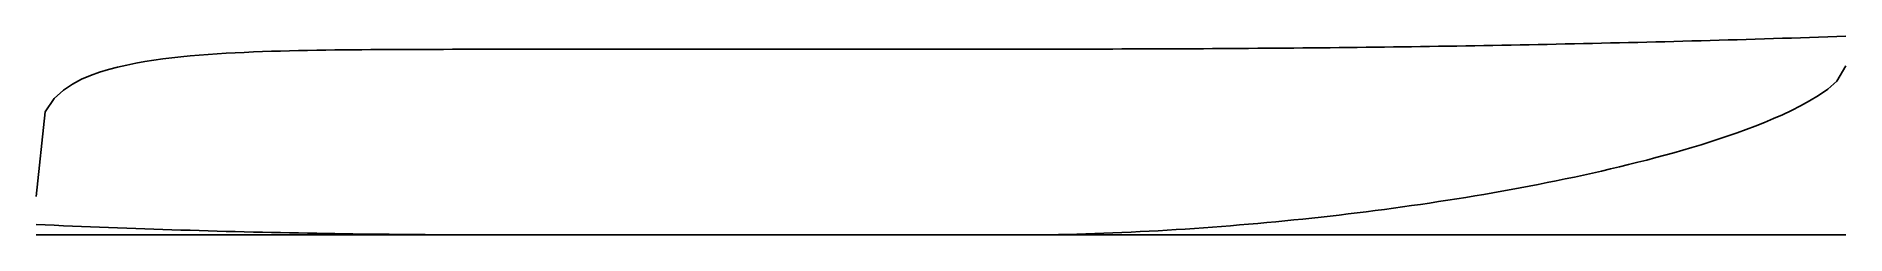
# Model space of a CAD drawing. Header units: metres. Extents: x 0 to 1400, y 0 to 154.
import ezdxf

# ---------------------------------------------------------------- set-up
doc = ezdxf.new("R2010")
doc.units = ezdxf.units.M

msp = doc.modelspace()

# ---------------------------------------------------------------- linework, layer by layer
at = {"layer": 'CHANNEL'}
for p, q in [((133, 139.5554), (140, 140.0426)), ((140, 140.0426), (147, 140.4775)), ((147, 140.4775), (154, 140.8656)), ((154, 140.8656), (161, 141.2112)), ((161, 141.2112), (168, 141.5187)), ((168, 141.5187), (175, 141.7917)), ((175, 141.7917), (182, 142.0335)), ((182, 142.0335), (189, 142.2471)), ((189, 142.2471), (196, 142.4353)), ((196, 142.4353), (203, 142.6004)), ((203, 142.6004), (210, 142.7448)), ((210, 142.7448), (217, 142.8707)), ((217, 142.8707), (224, 142.9798)), ((224, 142.9798), (231, 143.074)), ((231, 143.074), (238, 143.1549)), ((238, 143.1549), (245, 143.224)), ((245, 143.224), (252, 143.2829)), ((252, 143.2829), (259, 143.3327)), ((259, 143.3327), (266, 143.3748)), ((266, 143.3748), (273, 143.4103)), ((273, 143.4103), (280, 143.4402)), ((280, 143.4402), (287, 143.4656)), ((287, 143.4656), (294, 143.4875)), ((294, 143.4875), (301, 143.5066)), ((301, 143.5066), (308, 143.5239)), ((308, 143.5239), (315, 143.54)), ((315, 143.54), (322, 143.5558)), ((322, 143.5558), (329, 143.572)), ((329, 143.572), (336, 143.589)), ((336, 143.589), (343, 143.6075)), ((343, 143.6075), (350, 143.6282)), ((350, 143.6282), (357, 143.6481)), ((357, 143.6481), (364, 143.6648)), ((364, 143.6648), (371, 143.6784)), ((371, 143.6784), (378, 143.6896)), ((378, 143.6896), (385, 143.6985)), ((385, 143.6985), (392, 143.7056)), ((392, 143.7056), (399, 143.7111)), ((399, 143.7111), (406, 143.7153)), ((406, 143.7153), (413, 143.7184)), ((413, 143.7184), (420, 143.7207)), ((420, 143.7207), (427, 143.7223)), ((427, 143.7223), (434, 143.7234)), ((434, 143.7234), (441, 143.7241)), ((441, 143.7241), (448, 143.7246)), ((448, 143.7246), (455, 143.7248)), ((455, 143.7248), (462, 143.7249)), ((462, 143.7249), (469, 143.725)), ((469, 143.725), (476, 143.725)), ((476, 143.725), (483, 143.725)), ((483, 143.725), (490, 143.725)), ((490, 143.725), (497, 143.725)), ((497, 143.725), (504, 143.725)), ((504, 143.725), (511, 143.725)), ((511, 143.725), (518, 143.725)), ((518, 143.725), (525, 143.725)), ((525, 143.725), (532, 143.725)), ((532, 143.725), (539, 143.725)), ((539, 143.725), (546, 143.725)), ((546, 143.725), (553, 143.725)), ((553, 143.725), (560, 143.725)), ((560, 143.725), (567, 143.725)), ((567, 143.725), (574, 143.725)), ((574, 143.725), (581, 143.725)), ((581, 143.725), (588, 143.725)), ((588, 143.725), (595, 143.725)), ((595, 143.725), (602, 143.725)), ((602, 143.725), (609, 143.725)), ((609, 143.725), (616, 143.725)), ((616, 143.725), (623, 143.725)), ((623, 143.725), (630, 143.725)), ((630, 143.725), (637, 143.725)), ((637, 143.725), (644, 143.725)), ((644, 143.725), (651, 143.725)), ((651, 143.725), (658, 143.725)), ((658, 143.725), (665, 143.725)), ((665, 143.725), (672, 143.725)), ((672, 143.725), (679, 143.725)), ((679, 143.725), (686, 143.725)), ((686, 143.725), (693, 143.725)), ((693, 143.725), (700, 143.725)), ((700, 143.725), (707, 143.725)), ((707, 143.725), (714, 143.725)), ((714, 143.725), (721, 143.725)), ((721, 143.725), (728, 143.725)), ((728, 143.725), (735, 143.725)), ((735, 143.725), (742, 143.725)), ((742, 143.725), (749, 143.725)), ((749, 143.725), (756, 143.725)), ((756, 143.725), (763, 143.725)), ((763, 143.725), (770, 143.725)), ((770, 143.725), (777, 143.7255)), ((777, 143.7255), (784, 143.7273)), ((784, 143.7273), (791, 143.7306)), ((791, 143.7306), (798, 143.7356)), ((798, 143.7356), (805, 143.7423)), ((805, 143.7423), (812, 143.7509)), ((812, 143.7509), (819, 143.7613)), ((819, 143.7613), (826, 143.7737)), ((826, 143.7737), (833, 143.7881)), ((833, 143.7881), (840, 143.8046)), ((840, 143.8046), (847, 143.8231)), ((847, 143.8231), (854, 143.8438)), ((854, 143.8438), (861, 143.8667)), ((861, 143.8667), (868, 143.8918)), ((868, 143.8918), (875, 143.9191)), ((875, 143.9191), (882, 143.9487)), ((882, 143.9487), (889, 143.9807)), ((889, 143.9807), (896, 144.0149)), ((896, 144.0149), (903, 144.0515)), ((903, 144.0515), (910, 144.0905)), ((910, 144.0905), (917, 144.132)), ((917, 144.132), (924, 144.1758)), ((924, 144.1758), (931, 144.2221)), ((931, 144.2221), (938, 144.2709)), ((938, 144.2709), (945, 144.3222)), ((945, 144.3222), (952, 144.376)), ((952, 144.376), (959, 144.4324)), ((959, 144.4324), (966, 144.4913)), ((966, 144.4913), (973, 144.5528)), ((973, 144.5528), (980, 144.6169)), ((980, 144.6169), (987, 144.6837)), ((987, 144.6837), (994, 144.753)), ((994, 144.753), (1001, 144.825)), ((1001, 144.825), (1008, 144.8997)), ((1008, 144.8997), (1015, 144.977)), ((1015, 144.977), (1022, 145.0571)), ((1022, 145.0571), (1029, 145.1398)), ((1029, 145.1398), (1036, 145.2253)), ((1036, 145.2253), (1043, 145.3136)), ((1043, 145.3136), (1050, 145.4046)), ((1050, 145.4046), (1057, 145.4983)), ((1057, 145.4983), (1064, 145.5949)), ((1064, 145.5949), (1071, 145.6942)), ((1071, 145.6942), (1078, 145.7964)), ((1078, 145.7964), (1085, 145.9014)), ((1085, 145.9014), (1092, 146.0092)), ((1092, 146.0092), (1099, 146.1199)), ((1099, 146.1199), (1106, 146.2334)), ((1106, 146.2334), (1113, 146.3498)), ((1113, 146.3498), (1120, 146.4691)), ((1120, 146.4691), (1127, 146.5913)), ((1127, 146.5913), (1134, 146.7164)), ((1134, 146.7164), (1141, 146.8444)), ((1141, 146.8444), (1148, 146.9754)), ((1148, 146.9754), (1155, 147.1093)), ((1155, 147.1093), (1162, 147.2461)), ((1162, 147.2461), (1169, 147.3859)), ((1169, 147.3859), (1176, 147.5287)), ((1176, 147.5287), (1183, 147.6745)), ((1183, 147.6745), (1190, 147.8233)), ((1190, 147.8233), (1197, 147.975)), ((1197, 147.975), (1204, 148.1298)), ((1204, 148.1298), (1211, 148.2876)), ((1211, 148.2876), (1218, 148.4485)), ((1218, 148.4485), (1225, 148.6124)), ((1225, 148.6124), (1232, 148.7793)), ((1232, 148.7793), (1239, 148.9493)), ((1239, 148.9493), (1246, 149.1224)), ((1246, 149.1224), (1253, 149.2986)), ((1253, 149.2986), (1260, 149.4778)), ((1260, 149.4778), (1267, 149.6602)), ((1267, 149.6602), (1274, 149.8457)), ((1274, 149.8457), (1281, 150.0342)), ((1281, 150.0342), (1288, 150.2259)), ((1288, 150.2259), (1295, 150.4208)), ((1295, 150.4208), (1302, 150.6188)), ((1302, 150.6188), (1309, 150.8199)), ((1309, 150.8199), (1316, 151.0242)), ((1316, 151.0242), (1323, 151.2316)), ((1323, 151.2316), (1330, 151.4423)), ((1330, 151.4423), (1337, 151.6561)), ((1337, 151.6561), (1344, 151.8731)), ((1344, 151.8731), (1351, 152.0933)), ((1351, 152.0933), (1358, 152.3167)), ((1358, 152.3167), (1365, 152.5434)), ((1365, 152.5434), (1372, 152.7732)), ((1372, 152.7732), (1379, 153.0063)), ((1379, 153.0063), (1386, 153.2426)), ((1386, 153.2426), (1393, 153.4822)), ((1393, 153.4822), (1400, 153.725)), ((49, 125.8654), (56, 127.9929)), ((56, 127.9929), (63, 129.8248)), ((63, 129.8248), (70, 131.4174)), ((70, 131.4174), (77, 132.8123)), ((77, 132.8123), (84, 134.0409)), ((84, 134.0409), (91, 135.1278)), ((91, 135.1278), (98, 136.0926)), ((98, 136.0926), (105, 136.9512)), ((105, 136.9512), (112, 137.7166)), ((112, 137.7166), (119, 138.3998)), ((119, 138.3998), (126, 139.0101)), ((126, 139.0101), (133, 139.5554)), ((21, 111.9698), (28, 116.6805)), ((28, 116.6805), (35, 120.3645)), ((35, 120.3645), (42, 123.3624)), ((42, 123.3624), (49, 125.8654)), ((7, 95.2617), (14, 105.5181)), ((14, 105.5181), (21, 111.9698)), ((0, 29.5587), (7, 95.2617))]:
    msp.add_line(p, q, dxfattribs=at)
at = {"layer": 'CUT'}
for p, q in [((1393, 118.823), (1400, 130.729)), ((1379, 107.8556), (1386, 112.7525)), ((1386, 112.7525), (1393, 118.823)), ((1358, 96.2474), (1365, 99.7671)), ((1365, 99.7671), (1372, 103.5987)), ((1372, 103.5987), (1379, 107.8556)), ((1323, 81.5606), (1330, 84.208)), ((1330, 84.208), (1337, 86.9792)), ((1337, 86.9792), (1344, 89.8923)), ((1344, 89.8923), (1351, 92.971)), ((1351, 92.971), (1358, 96.2474)), ((1288, 69.7669), (1295, 71.9622)), ((1295, 71.9622), (1302, 74.2321)), ((1302, 74.2321), (1309, 76.583)), ((1309, 76.583), (1316, 79.0227)), ((1316, 79.0227), (1323, 81.5606)), ((1232, 54.3499), (1239, 56.0993)), ((1239, 56.0993), (1246, 57.8942)), ((1246, 57.8942), (1253, 59.7368)), ((1253, 59.7368), (1260, 61.6297)), ((1260, 61.6297), (1267, 63.5757)), ((1267, 63.5757), (1274, 65.5781)), ((1274, 65.5781), (1281, 67.6404)), ((1281, 67.6404), (1288, 69.7669)), ((1176, 41.782), (1183, 43.2274)), ((1183, 43.2274), (1190, 44.7063)), ((1190, 44.7063), (1197, 46.2197)), ((1197, 46.2197), (1204, 47.7689)), ((1204, 47.7689), (1211, 49.355)), ((1211, 49.355), (1218, 50.9795)), ((1218, 50.9795), (1225, 52.6439)), ((1225, 52.6439), (1232, 54.3499)), ((1099, 27.8513), (1106, 28.9809)), ((1106, 28.9809), (1113, 30.1361)), ((1113, 30.1361), (1120, 31.3175)), ((1120, 31.3175), (1127, 32.5256)), ((1127, 32.5256), (1134, 33.761)), ((1134, 33.761), (1141, 35.0242)), ((1141, 35.0242), (1148, 36.3159)), ((1148, 36.3159), (1155, 37.6368)), ((1155, 37.6368), (1162, 38.9875)), ((1162, 38.9875), (1169, 40.369)), ((1169, 40.369), (1176, 41.782)), ((994, 13.7455), (1001, 14.53)), ((1001, 14.53), (1008, 15.3358)), ((1008, 15.3358), (1015, 16.1632)), ((1015, 16.1632), (1022, 17.0122)), ((1022, 17.0122), (1029, 17.8832)), ((1029, 17.8832), (1036, 18.7763)), ((1036, 18.7763), (1043, 19.6917)), ((1043, 19.6917), (1050, 20.6296)), ((1050, 20.6296), (1057, 21.5904)), ((1057, 21.5904), (1064, 22.5742)), ((1064, 22.5742), (1071, 23.5815)), ((1071, 23.5815), (1078, 24.6125)), ((1078, 24.6125), (1085, 25.6675)), ((1085, 25.6675), (1092, 26.747)), ((1092, 26.747), (1099, 27.8513)), ((0, 8), (7, 7.6832)), ((7, 7.6832), (14, 7.3728)), ((14, 7.3728), (21, 7.0688)), ((21, 7.0688), (28, 6.7712)), ((28, 6.7712), (35, 6.48)), ((35, 6.48), (42, 6.1952)), ((42, 6.1952), (49, 5.9168)), ((49, 5.9168), (56, 5.6448)), ((56, 5.6448), (63, 5.3792)), ((63, 5.3792), (70, 5.12)), ((70, 5.12), (77, 4.8672)), ((77, 4.8672), (84, 4.6208)), ((84, 4.6208), (91, 4.3808)), ((91, 4.3808), (98, 4.1472)), ((98, 4.1472), (105, 3.92)), ((105, 3.92), (112, 3.6992)), ((112, 3.6992), (119, 3.4848)), ((119, 3.4848), (126, 3.2768)), ((126, 3.2768), (133, 3.0752)), ((133, 3.0752), (140, 2.88)), ((140, 2.88), (147, 2.6912)), ((147, 2.6912), (154, 2.5088)), ((154, 2.5088), (161, 2.3328)), ((161, 2.3328), (168, 2.1632)), ((168, 2.1632), (175, 2)), ((175, 2), (182, 1.8432)), ((182, 1.8432), (189, 1.6928)), ((189, 1.6928), (196, 1.5488)), ((196, 1.5488), (203, 1.4112)), ((203, 1.4112), (210, 1.28)), ((210, 1.28), (217, 1.1552)), ((217, 1.1552), (224, 1.0368)), ((224, 1.0368), (231, 0.9248)), ((231, 0.9248), (238, 0.8192)), ((238, 0.8192), (245, 0.72)), ((245, 0.72), (252, 0.6272)), ((252, 0.6272), (259, 0.5408)), ((259, 0.5408), (266, 0.4608)), ((266, 0.4608), (273, 0.3872)), ((273, 0.3872), (280, 0.32)), ((280, 0.32), (287, 0.2592)), ((287, 0.2592), (294, 0.2048)), ((294, 0.2048), (301, 0.1568)), ((301, 0.1568), (308, 0.1152)), ((308, 0.1152), (315, 0.08)), ((315, 0.08), (322, 0.0512)), ((322, 0.0512), (329, 0.0288)), ((329, 0.0288), (336, 0.0128)), ((336, 0.0128), (343, 0.0032)), ((343, 0.0032), (350, 0)), ((350, 0), (357, 0)), ((357, 0), (364, 0)), ((364, 0), (371, 0)), ((371, 0), (378, 0)), ((378, 0), (385, 0)), ((385, 0), (392, 0)), ((392, 0), (399, 0)), ((399, 0), (406, 0)), ((406, 0), (413, 0)), ((413, 0), (420, 0)), ((420, 0), (427, 0)), ((427, 0), (434, 0)), ((434, 0), (441, 0)), ((441, 0), (448, 0)), ((448, 0), (455, 0)), ((455, 0), (462, 0)), ((462, 0), (469, 0)), ((469, 0), (476, 0)), ((476, 0), (483, 0)), ((483, 0), (490, 0)), ((490, 0), (497, 0)), ((497, 0), (504, 0)), ((504, 0), (511, 0)), ((511, 0), (518, 0)), ((518, 0), (525, 0)), ((525, 0), (532, 0)), ((532, 0), (539, 0)), ((539, 0), (546, 0)), ((546, 0), (553, 0)), ((553, 0), (560, 0)), ((560, 0), (567, 0)), ((567, 0), (574, 0)), ((574, 0), (581, 0)), ((581, 0), (588, 0)), ((588, 0), (595, 0)), ((595, 0), (602, 0)), ((602, 0), (609, 0)), ((609, 0), (616, 0)), ((616, 0), (623, 0)), ((623, 0), (630, 0)), ((630, 0), (637, 0)), ((637, 0), (644, 0)), ((644, 0), (651, 0)), ((651, 0), (658, 0)), ((658, 0), (665, 0)), ((665, 0), (672, 0)), ((672, 0), (679, 0)), ((679, 0), (686, 0)), ((686, 0), (693, 0)), ((693, 0), (700, 0)), ((700, 0), (707, 0)), ((707, 0), (714, 0)), ((714, 0), (721, 0)), ((721, 0), (728, 0)), ((728, 0), (735, 0)), ((735, 0), (742, 0)), ((742, 0), (749, 0)), ((749, 0), (756, 0)), ((756, 0), (763, 0)), ((763, 0), (770, 0)), ((770, 0), (777, 0.0343)), ((777, 0.0343), (784, 0.1122)), ((784, 0.1122), (791, 0.2247)), ((791, 0.2247), (798, 0.368)), ((798, 0.368), (805, 0.5398)), ((805, 0.5398), (812, 0.7386)), ((812, 0.7386), (819, 0.9631)), ((819, 0.9631), (826, 1.2125)), ((826, 1.2125), (833, 1.4859)), ((833, 1.4859), (840, 1.7829)), ((840, 1.7829), (847, 2.1028)), ((847, 2.1028), (854, 2.4453)), ((854, 2.4453), (861, 2.81)), ((861, 2.81), (868, 3.1965)), ((868, 3.1965), (875, 3.6047)), ((875, 3.6047), (882, 4.0343)), ((882, 4.0343), (889, 4.4852)), ((889, 4.4852), (896, 4.9571)), ((896, 4.9571), (903, 5.4499)), ((903, 5.4499), (910, 5.9636)), ((910, 5.9636), (917, 6.4981)), ((917, 6.4981), (924, 7.0533)), ((924, 7.0533), (931, 7.6292)), ((931, 7.6292), (938, 8.2258)), ((938, 8.2258), (945, 8.843)), ((945, 8.843), (952, 9.4809)), ((952, 9.4809), (959, 10.1395)), ((959, 10.1395), (966, 10.8189)), ((966, 10.8189), (973, 11.5191)), ((973, 11.5191), (980, 12.2402)), ((980, 12.2402), (987, 12.9823)), ((987, 12.9823), (994, 13.7455))]:
    msp.add_line(p, q, dxfattribs=at)
at = {"layer": 'REG'}
for p, q in [((0, 0), (1400, 0)), ((340, 0), (340, 0)), ((1030, 0), (1030, 0))]:
    msp.add_line(p, q, dxfattribs=at)

doc.saveas('drawing.dxf')
